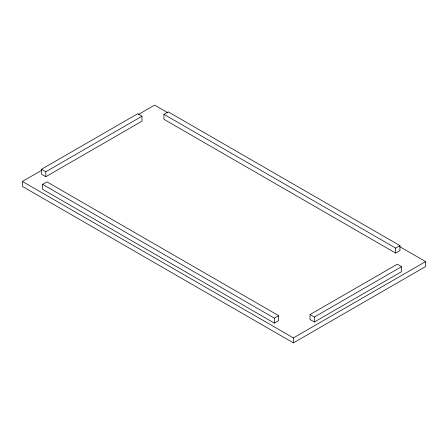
<?xml version="1.0" encoding="UTF-8"?>
<svg xmlns="http://www.w3.org/2000/svg" width="448" height="448" viewBox="0 0 448 448"><rect width="100%" height="100%" fill="white"/><g stroke="black" fill="none" stroke-linecap="round" stroke-linejoin="round"><path stroke-width="0.67" d="M41.524 169.266L137.687 113.742L141.988 116.222L141.988 121.184L45.819 176.702L41.524 174.222L41.524 169.266L45.819 171.746L141.988 116.222M399.588 246.574L425.6 261.587L425.6 266.549L293.401 342.871L22.4 186.413L22.4 181.451L41.714 170.296M138.298 114.537L154.599 105.129L167.905 112.812M42.633 184.352L46.928 181.871L278.65 315.655L278.65 320.617L274.35 323.098L42.633 189.314L42.633 184.352L274.35 318.136L278.65 315.655M163.923 114.33L168.218 111.849L399.941 245.627L399.941 250.589L395.64 253.07L163.923 119.291L163.923 114.33L395.64 248.108L399.941 245.627M310.05 314.563L397.32 264.18L401.615 266.661L401.615 271.622L314.345 322.006L310.05 319.525L310.05 314.563L314.345 317.044L401.615 266.661M22.4 181.451L293.401 337.91L425.6 261.587M395.64 248.108L395.64 253.07M314.345 317.044L314.345 322.006M293.401 337.91L293.401 342.871M274.35 318.136L274.35 323.098M45.819 171.746L45.819 176.702"/></g></svg>
